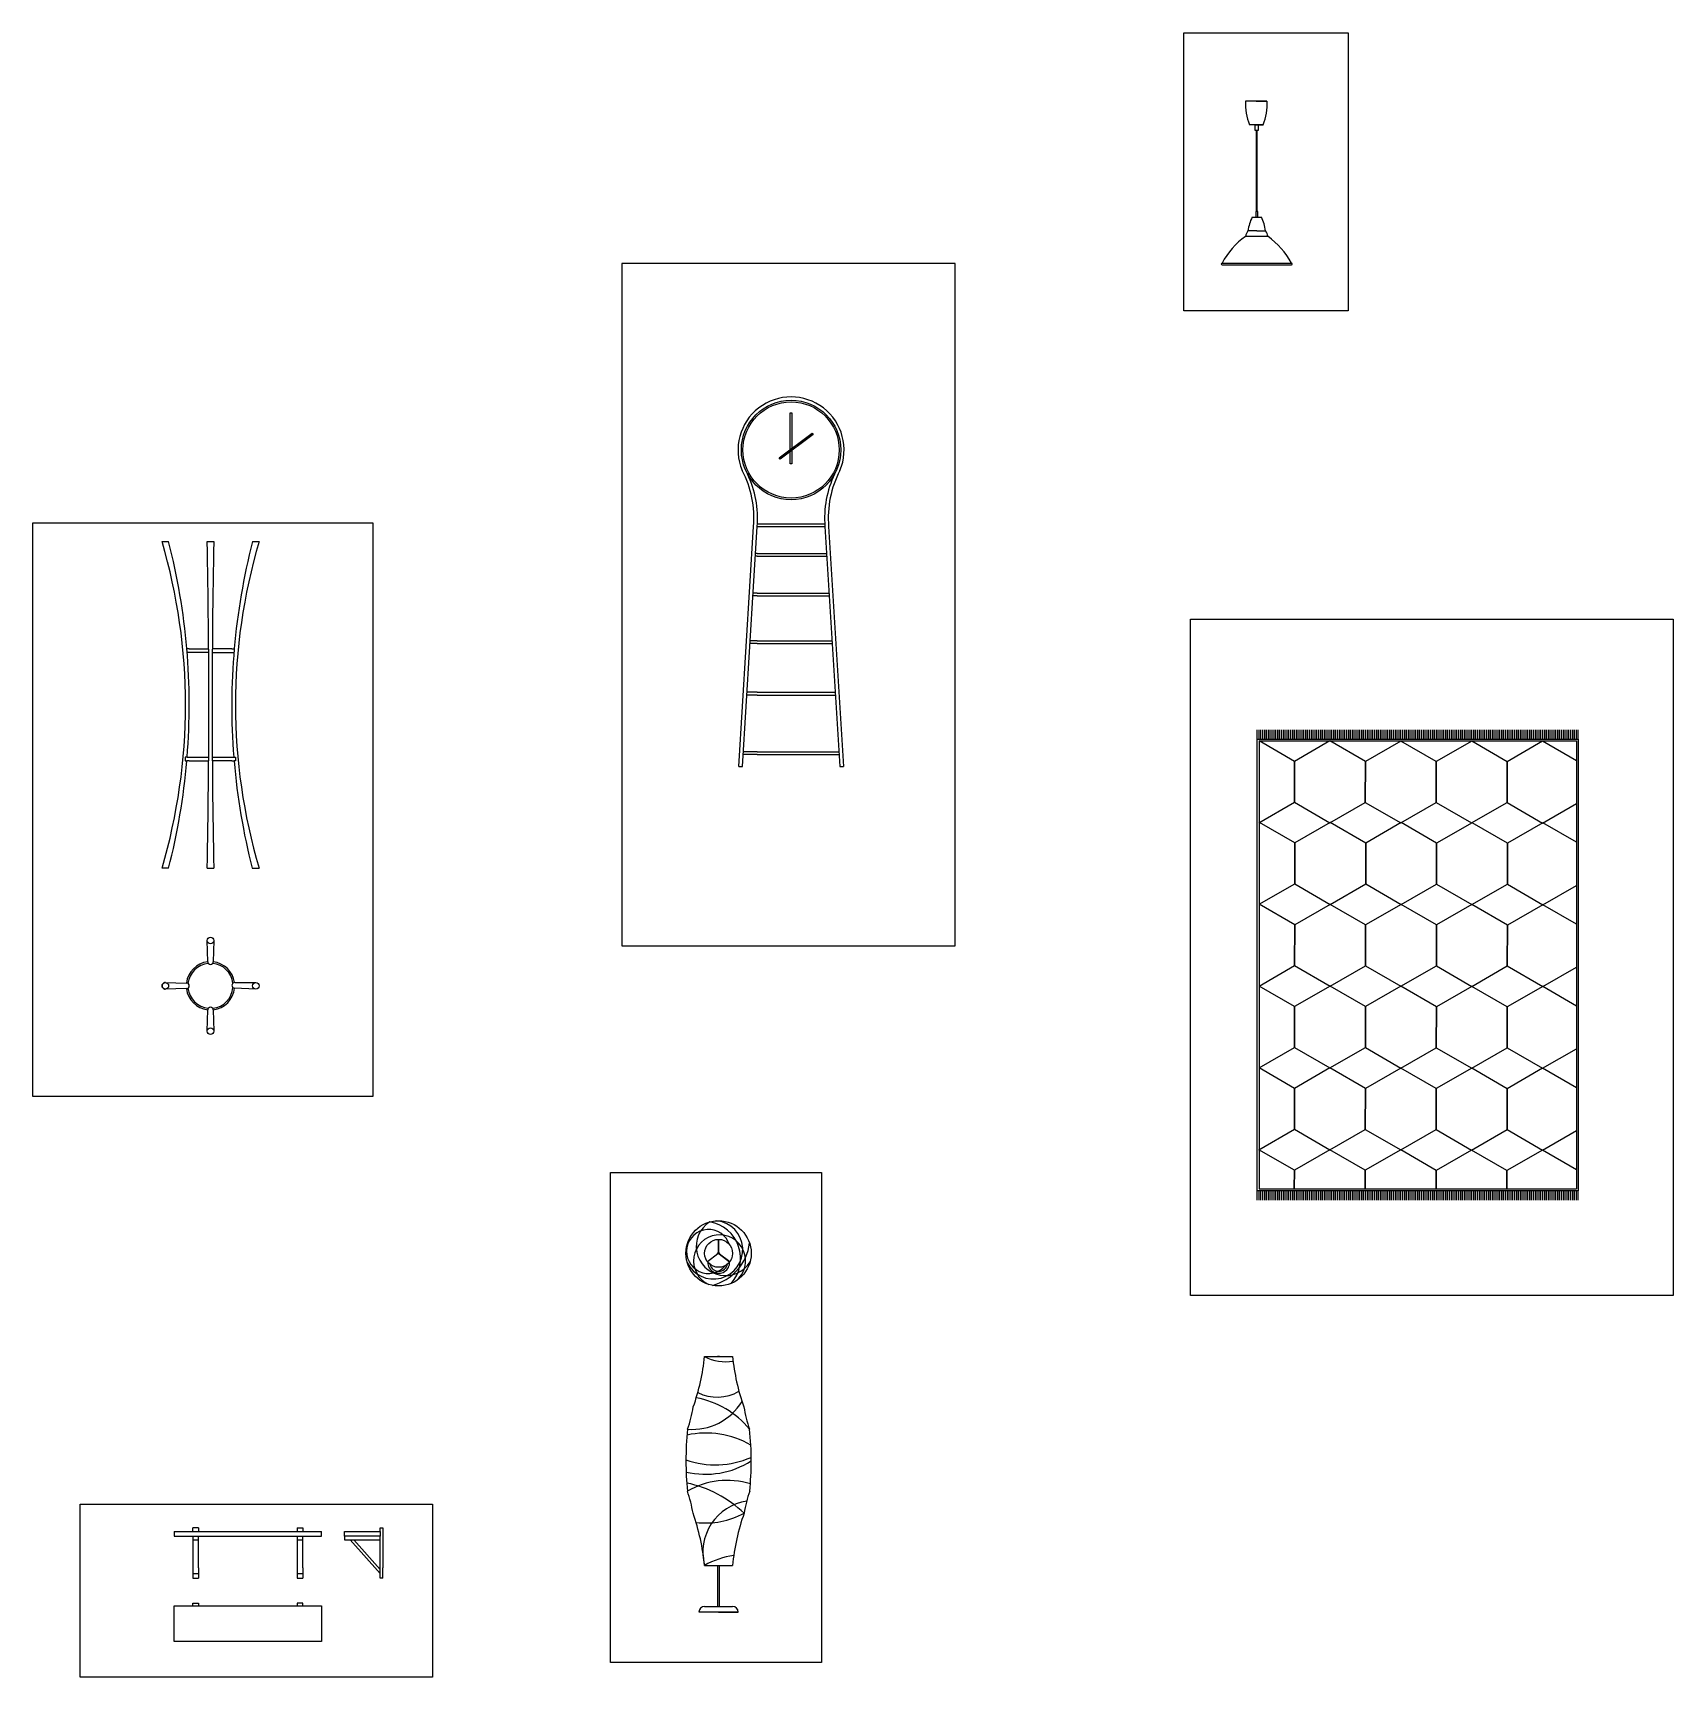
# Model space of a CAD drawing. Header units: inches. Extents: x 214 to 2567, y 417 to 1616.
# Drawn here: x 1738.6 to 2178, y 946.8 to 1387.3 of the extents above; entities that cross this region are included whole.
import ezdxf

# ---------------------------------------------------------------- set-up
doc = ezdxf.new("R2010")
doc.units = ezdxf.units.IN
doc.header["$MEASUREMENT"] = 0

msp = doc.modelspace()

# ---------------------------------------------------------------- linework, layer by layer
for p, q in [((2069.18, 1369.02), (2063.45, 1369.02)), ((2066.31, 1369.02), (2069.18, 1369.02)), ((2065.93, 1362.65), (2064.5, 1362.65)), ((2066.7, 1362.65), (2065.93, 1362.65)), ((2066.04, 1361.15), (2066.04, 1362.65)), ((2066.04, 1362.65), (2066.29, 1362.65)), ((2066.84, 1361.15), (2066.04, 1361.15)), ((2066.29, 1361.15), (2066.29, 1339.38)), ((2066.38, 1362.65), (2066.66, 1362.65)), ((2066.59, 1362.65), (2066.84, 1362.65)), ((2066.59, 1339.38), (2066.59, 1361.15)), ((2068.13, 1362.65), (2066.7, 1362.65)), ((2066.84, 1362.65), (2066.84, 1361.15)), ((2066.84, 1362.65), (2068.13, 1362.65)), ((2066.69, 1339.38), (2066.19, 1339.38)), ((2066.19, 1339.38), (2066.19, 1337.88)), ((2066.69, 1337.88), (2066.69, 1339.38)), ((2065.19, 1337.88), (2067.69, 1337.88)), ((2066.44, 1337.88), (2066.59, 1337.88)), ((2066.59, 1337.88), (2066.69, 1337.88)), ((2069.44, 1332.76), (2063.44, 1332.76)), ((2066.44, 1334.26), (2064.09, 1334.26)), ((2066.44, 1334.26), (2068.79, 1334.26)), ((2057.14, 1325.57), (2075.74, 1325.57)), ((2057.14, 1325.57), (2066.44, 1325.57)), ((2057.14, 1325.17), (2075.74, 1325.17)), ((1932.34, 1266.04), (1932.36, 1266.04)), ((1951.76, 1266.81), (1951.05, 1266.05)), ((1932.67, 1255.75), (1950.73, 1255.75)), ((1773.21, 1250.99), (1774.96, 1250.99)), ((1785.31, 1250.99), (1787.06, 1250.99)), ((1797.45, 1250.99), (1799.16, 1250.99)), ((1927.7, 1190.74), (1931.66, 1255)), ((1928.66, 1190.74), (1932.62, 1255)), ((1932.62, 1255), (1950.78, 1255)), ((1950.78, 1255), (1954.74, 1190.74)), ((1951.74, 1255), (1955.7, 1190.74)), ((1932.62, 1247.09), (1932.14, 1247.09)), ((1932.62, 1247.84), (1932.18, 1247.84)), ((1932.62, 1247.84), (1951.22, 1247.84)), ((1932.62, 1247.09), (1951.27, 1247.09)), ((1932.62, 1236.46), (1931.48, 1236.46)), ((1932.62, 1237.21), (1931.53, 1237.21)), ((1932.62, 1237.21), (1951.88, 1237.21)), ((1932.62, 1236.46), (1951.92, 1236.46)), ((1780.49, 1222.24), (1779.85, 1222.24)), ((1785.69, 1221.24), (1779.93, 1221.24)), ((1780.49, 1222.24), (1780.49, 1222.24)), ((1780.49, 1222.24), (1785.69, 1222.24)), ((1786.67, 1221.24), (1792.45, 1221.24)), ((1791.87, 1222.24), (1786.68, 1222.24)), ((1791.87, 1222.24), (1792.53, 1222.24)), ((1932.62, 1223.67), (1930.69, 1223.67)), ((1932.62, 1224.42), (1930.74, 1224.42)), ((1932.62, 1224.42), (1952.67, 1224.42)), ((1932.62, 1223.67), (1952.71, 1223.67)), ((1780.49, 1207.24), (1780.49, 1207.24)), ((1932.62, 1209.89), (1929.84, 1209.89)), ((1932.62, 1210.64), (1929.89, 1210.64)), ((1932.62, 1210.64), (1953.52, 1210.64)), ((1932.62, 1209.89), (1953.56, 1209.89)), ((2066.56, 1198.11), (2066.56, 1200.61)), ((2066.56, 1077.11), (2066.56, 1198.11)), ((2066.56, 1198.11), (2067.06, 1198.11)), ((2067.06, 1198.11), (2067.06, 1200.61)), ((2067.06, 1198.11), (2152.56, 1198.11)), ((2067.56, 1198.11), (2067.56, 1200.61)), ((2068.06, 1198.11), (2068.06, 1200.61)), ((2068.56, 1198.11), (2068.56, 1200.61)), ((2069.06, 1198.11), (2069.06, 1200.61)), ((2069.56, 1198.11), (2069.56, 1200.61)), ((2070.06, 1198.11), (2070.06, 1200.61)), ((2070.56, 1198.11), (2070.56, 1200.61)), ((2071.06, 1198.11), (2071.06, 1200.61)), ((2071.56, 1198.11), (2071.56, 1200.61)), ((2072.06, 1198.11), (2072.06, 1200.61)), ((2072.56, 1198.11), (2072.56, 1200.61)), ((2073.06, 1198.11), (2073.06, 1200.61)), ((2073.56, 1198.11), (2073.56, 1200.61)), ((2074.06, 1198.11), (2074.06, 1200.61)), ((2074.56, 1198.11), (2074.56, 1200.61)), ((2075.06, 1198.11), (2075.06, 1200.61)), ((2075.56, 1198.11), (2075.56, 1200.61)), ((2076.06, 1198.11), (2076.06, 1200.61)), ((2076.56, 1198.11), (2076.56, 1200.61)), ((2077.06, 1198.11), (2077.06, 1200.61)), ((2077.56, 1198.11), (2077.56, 1200.61)), ((2078.06, 1198.11), (2078.06, 1200.61)), ((2078.56, 1198.11), (2078.56, 1200.61)), ((2079.06, 1198.11), (2079.06, 1200.61)), ((2079.56, 1198.11), (2079.56, 1200.61)), ((2080.06, 1198.11), (2080.06, 1200.61)), ((2080.56, 1198.11), (2080.56, 1200.61)), ((2081.06, 1198.11), (2081.06, 1200.61)), ((2081.56, 1198.11), (2081.56, 1200.61)), ((2082.06, 1198.11), (2082.06, 1200.61)), ((2082.56, 1198.11), (2082.56, 1200.61)), ((2083.06, 1198.11), (2083.06, 1200.61)), ((2083.56, 1198.11), (2083.56, 1200.61)), ((2084.06, 1198.11), (2084.06, 1200.61)), ((2084.56, 1198.11), (2084.56, 1200.61)), ((2085.06, 1198.11), (2085.06, 1200.61)), ((2085.56, 1198.11), (2085.56, 1200.61)), ((2086.06, 1198.11), (2086.06, 1200.61)), ((2086.56, 1198.11), (2086.56, 1200.61)), ((2087.06, 1198.11), (2087.06, 1200.61)), ((2087.56, 1198.11), (2087.56, 1200.61)), ((2088.06, 1198.11), (2088.06, 1200.61)), ((2088.56, 1198.11), (2088.56, 1200.61)), ((2089.06, 1198.11), (2089.06, 1200.61)), ((2089.56, 1198.11), (2089.56, 1200.61)), ((2090.06, 1198.11), (2090.06, 1200.61)), ((2090.56, 1198.11), (2090.56, 1200.61)), ((2091.06, 1198.11), (2091.06, 1200.61)), ((2091.56, 1198.11), (2091.56, 1200.61)), ((2092.06, 1198.11), (2092.06, 1200.61)), ((2092.56, 1198.11), (2092.56, 1200.61)), ((2093.06, 1198.11), (2093.06, 1200.61)), ((2093.56, 1198.11), (2093.56, 1200.61)), ((2094.06, 1198.11), (2094.06, 1200.61)), ((2094.56, 1198.11), (2094.56, 1200.61)), ((2095.06, 1198.11), (2095.06, 1200.61)), ((2095.56, 1198.11), (2095.56, 1200.61)), ((2096.06, 1198.11), (2096.06, 1200.61)), ((2096.56, 1198.11), (2096.56, 1200.61)), ((2097.06, 1198.11), (2097.06, 1200.61)), ((2097.56, 1198.11), (2097.56, 1200.61)), ((2098.06, 1198.11), (2098.06, 1200.61)), ((2098.56, 1198.11), (2098.56, 1200.61)), ((2099.06, 1198.11), (2099.06, 1200.61)), ((2099.56, 1198.11), (2099.56, 1200.61)), ((2100.06, 1198.11), (2100.06, 1200.61)), ((2100.56, 1198.11), (2100.56, 1200.61)), ((2101.06, 1198.11), (2101.06, 1200.61)), ((2101.56, 1198.11), (2101.56, 1200.61)), ((2102.06, 1198.11), (2102.06, 1200.61)), ((2102.56, 1198.11), (2102.56, 1200.61)), ((2103.06, 1198.11), (2103.06, 1200.61)), ((2103.56, 1198.11), (2103.56, 1200.61)), ((2104.06, 1198.11), (2104.06, 1200.61)), ((2104.56, 1198.11), (2104.56, 1200.61)), ((2105.06, 1198.11), (2105.06, 1200.61)), ((2105.56, 1198.11), (2105.56, 1200.61)), ((2106.06, 1198.11), (2106.06, 1200.61)), ((2106.56, 1198.11), (2106.56, 1200.61)), ((2107.06, 1198.11), (2107.06, 1200.61)), ((2107.56, 1198.11), (2107.56, 1200.61)), ((2108.06, 1198.11), (2108.06, 1200.61)), ((2108.56, 1198.11), (2108.56, 1200.61)), ((2109.06, 1198.11), (2109.06, 1200.61)), ((2109.56, 1198.11), (2109.56, 1200.61)), ((2110.06, 1198.11), (2110.06, 1200.61)), ((2110.56, 1198.11), (2110.56, 1200.61)), ((2111.06, 1198.11), (2111.06, 1200.61)), ((2111.56, 1198.11), (2111.56, 1200.61)), ((2112.06, 1198.11), (2112.06, 1200.61)), ((2112.56, 1198.11), (2112.56, 1200.61)), ((2113.06, 1198.11), (2113.06, 1200.61)), ((2113.56, 1198.11), (2113.56, 1200.61)), ((2114.06, 1198.11), (2114.06, 1200.61)), ((2114.56, 1198.11), (2114.56, 1200.61)), ((2115.06, 1198.11), (2115.06, 1200.61)), ((2115.56, 1198.11), (2115.56, 1200.61)), ((2116.06, 1198.11), (2116.06, 1200.61)), ((2116.56, 1198.11), (2116.56, 1200.61)), ((2117.06, 1198.11), (2117.06, 1200.61)), ((2117.56, 1198.11), (2117.56, 1200.61)), ((2118.06, 1198.11), (2118.06, 1200.61)), ((2118.56, 1198.11), (2118.56, 1200.61)), ((2119.06, 1198.11), (2119.06, 1200.61)), ((2119.56, 1198.11), (2119.56, 1200.61)), ((2120.06, 1198.11), (2120.06, 1200.61)), ((2120.56, 1198.11), (2120.56, 1200.61)), ((2121.06, 1198.11), (2121.06, 1200.61)), ((2121.56, 1198.11), (2121.56, 1200.61)), ((2122.06, 1198.11), (2122.06, 1200.61)), ((2122.56, 1198.11), (2122.56, 1200.61)), ((2123.06, 1198.11), (2123.06, 1200.61)), ((2123.56, 1198.11), (2123.56, 1200.61)), ((2124.06, 1198.11), (2124.06, 1200.61)), ((2124.56, 1198.11), (2124.56, 1200.61)), ((2125.06, 1198.11), (2125.06, 1200.61)), ((2125.56, 1198.11), (2125.56, 1200.61)), ((2126.06, 1198.11), (2126.06, 1200.61)), ((2126.56, 1198.11), (2126.56, 1200.61)), ((2127.06, 1198.11), (2127.06, 1200.61)), ((2127.56, 1198.11), (2127.56, 1200.61)), ((2128.06, 1198.11), (2128.06, 1200.61)), ((2128.56, 1198.11), (2128.56, 1200.61)), ((2129.06, 1198.11), (2129.06, 1200.61)), ((2129.56, 1198.11), (2129.56, 1200.61)), ((2130.06, 1198.11), (2130.06, 1200.61)), ((2130.56, 1198.11), (2130.56, 1200.61)), ((2131.06, 1198.11), (2131.06, 1200.61)), ((2131.56, 1198.11), (2131.56, 1200.61)), ((2132.06, 1198.11), (2132.06, 1200.61)), ((2132.56, 1198.11), (2132.56, 1200.61)), ((2133.06, 1198.11), (2133.06, 1200.61)), ((2133.56, 1198.11), (2133.56, 1200.61)), ((2134.06, 1198.11), (2134.06, 1200.61)), ((2134.56, 1198.11), (2134.56, 1200.61)), ((2135.06, 1198.11), (2135.06, 1200.61)), ((2135.56, 1198.11), (2135.56, 1200.61)), ((2136.06, 1198.11), (2136.06, 1200.61)), ((2136.56, 1198.11), (2136.56, 1200.61)), ((2137.06, 1198.11), (2137.06, 1200.61)), ((2137.56, 1198.11), (2137.56, 1200.61)), ((2138.06, 1198.11), (2138.06, 1200.61)), ((2138.56, 1198.11), (2138.56, 1200.61)), ((2139.06, 1198.11), (2139.06, 1200.61)), ((2139.56, 1198.11), (2139.56, 1200.61)), ((2140.06, 1198.11), (2140.06, 1200.61)), ((2140.56, 1198.11), (2140.56, 1200.61)), ((2141.06, 1198.11), (2141.06, 1200.61)), ((2141.56, 1198.11), (2141.56, 1200.61)), ((2142.06, 1198.11), (2142.06, 1200.61)), ((2142.56, 1198.11), (2142.56, 1200.61)), ((2143.06, 1198.11), (2143.06, 1200.61)), ((2143.56, 1198.11), (2143.56, 1200.61)), ((2144.06, 1198.11), (2144.06, 1200.61)), ((2144.56, 1198.11), (2144.56, 1200.61)), ((2145.06, 1198.11), (2145.06, 1200.61)), ((2145.56, 1198.11), (2145.56, 1200.61)), ((2146.06, 1198.11), (2146.06, 1200.61)), ((2146.56, 1198.11), (2146.56, 1200.61)), ((2147.06, 1198.11), (2147.06, 1200.61)), ((2147.56, 1198.11), (2147.56, 1200.61)), ((2148.06, 1198.11), (2148.06, 1200.61)), ((2148.56, 1198.11), (2148.56, 1200.61)), ((2149.06, 1198.11), (2149.06, 1200.61)), ((2149.56, 1198.11), (2149.56, 1200.61)), ((2150.06, 1198.11), (2150.06, 1200.61)), ((2150.56, 1198.11), (2150.56, 1200.61)), ((2151.06, 1198.11), (2151.06, 1200.61)), ((2151.56, 1198.11), (2151.56, 1200.61)), ((2152.06, 1198.11), (2152.06, 1200.61)), ((2152.56, 1198.11), (2152.56, 1200.61)), ((2152.56, 1198.11), (2152.56, 1077.11)), ((1932.62, 1193.94), (1928.86, 1193.94)), ((1932.62, 1194.69), (1928.91, 1194.69)), ((1932.62, 1194.69), (1954.5, 1194.69)), ((1932.62, 1193.94), (1954.54, 1193.94)), ((2067.06, 1197.61), (2152.06, 1197.61)), ((2067.06, 1197.61), (2067.06, 1077.61)), ((2152.06, 1197.61), (2152.06, 1077.61)), ((1779.93, 1193.24), (1779.43, 1193.24)), ((1779.43, 1193.24), (1779.43, 1192.24)), ((1779.43, 1192.24), (1779.85, 1192.24)), ((1780.49, 1192.24), (1779.85, 1192.24)), ((1779.93, 1193.24), (1785.69, 1193.24)), ((1780.49, 1192.24), (1785.69, 1192.24)), ((1786.67, 1193.24), (1792.42, 1193.24)), ((1791.87, 1192.24), (1786.68, 1192.24)), ((1791.87, 1192.24), (1792.5, 1192.24)), ((1792.42, 1193.24), (1792.92, 1193.24)), ((1792.92, 1192.24), (1792.5, 1192.24)), ((1792.92, 1193.24), (1792.92, 1192.24)), ((1927.7, 1190.74), (1928.66, 1190.74)), ((1954.74, 1190.74), (1955.7, 1190.74)), ((1955.7, 1190.74), (1955.7, 1190.74)), ((1774.96, 1163.49), (1773.21, 1163.49)), ((1785.31, 1163.49), (1787.06, 1163.49)), ((1797.36, 1163.49), (1799.21, 1163.49)), ((1785.43, 1138.46), (1785.31, 1144.12)), ((1787.06, 1144.12), (1786.93, 1138.46)), ((1774.09, 1132.87), (1779.74, 1132.74)), ((1774.96, 1132.87), (1774.94, 1132.85)), ((1792.7, 1132.87), (1798.36, 1132.87)), ((1779.74, 1131.24), (1774.08, 1131.12)), ((1774.94, 1131.13), (1774.96, 1131.12)), ((1798.32, 1131.12), (1792.66, 1131.37)), ((1785.31, 1119.87), (1785.43, 1125.52)), ((1786.93, 1125.52), (1787.06, 1119.86)), ((2152.56, 1077.11), (2066.56, 1077.11)), ((2066.56, 1074.61), (2066.56, 1077.11)), ((2067.06, 1077.61), (2152.06, 1077.61)), ((2067.06, 1074.61), (2067.06, 1077.11)), ((2067.56, 1074.61), (2067.56, 1077.11)), ((2068.06, 1074.61), (2068.06, 1077.11)), ((2068.56, 1074.61), (2068.56, 1077.11)), ((2069.06, 1074.61), (2069.06, 1077.11)), ((2069.56, 1074.61), (2069.56, 1077.11)), ((2070.06, 1074.61), (2070.06, 1077.11)), ((2070.56, 1074.61), (2070.56, 1077.11)), ((2071.06, 1074.61), (2071.06, 1077.11)), ((2071.56, 1074.61), (2071.56, 1077.11)), ((2072.06, 1074.61), (2072.06, 1077.11)), ((2072.56, 1074.61), (2072.56, 1077.11)), ((2073.06, 1074.61), (2073.06, 1077.11)), ((2073.56, 1074.61), (2073.56, 1077.11)), ((2074.06, 1074.61), (2074.06, 1077.11)), ((2074.56, 1074.61), (2074.56, 1077.11)), ((2075.06, 1074.61), (2075.06, 1077.11)), ((2075.56, 1074.61), (2075.56, 1077.11)), ((2076.06, 1074.61), (2076.06, 1077.11)), ((2076.56, 1074.61), (2076.56, 1077.11)), ((2077.06, 1074.61), (2077.06, 1077.11)), ((2077.56, 1074.61), (2077.56, 1077.11)), ((2078.06, 1074.61), (2078.06, 1077.11)), ((2078.56, 1074.61), (2078.56, 1077.11)), ((2079.06, 1074.61), (2079.06, 1077.11)), ((2079.56, 1074.61), (2079.56, 1077.11)), ((2080.06, 1074.61), (2080.06, 1077.11)), ((2080.56, 1074.61), (2080.56, 1077.11)), ((2081.06, 1074.61), (2081.06, 1077.11)), ((2081.56, 1074.61), (2081.56, 1077.11)), ((2082.06, 1074.61), (2082.06, 1077.11)), ((2082.56, 1074.61), (2082.56, 1077.11)), ((2083.06, 1074.61), (2083.06, 1077.11)), ((2083.56, 1074.61), (2083.56, 1077.11)), ((2084.06, 1074.61), (2084.06, 1077.11)), ((2084.56, 1074.61), (2084.56, 1077.11)), ((2085.06, 1074.61), (2085.06, 1077.11)), ((2085.56, 1074.61), (2085.56, 1077.11)), ((2086.06, 1074.61), (2086.06, 1077.11)), ((2086.56, 1074.61), (2086.56, 1077.11)), ((2087.06, 1074.61), (2087.06, 1077.11)), ((2087.56, 1074.61), (2087.56, 1077.11)), ((2088.06, 1074.61), (2088.06, 1077.11)), ((2088.56, 1074.61), (2088.56, 1077.11)), ((2089.06, 1074.61), (2089.06, 1077.11)), ((2089.56, 1074.61), (2089.56, 1077.11)), ((2090.06, 1074.61), (2090.06, 1077.11)), ((2090.56, 1074.61), (2090.56, 1077.11)), ((2091.06, 1074.61), (2091.06, 1077.11)), ((2091.56, 1074.61), (2091.56, 1077.11)), ((2092.06, 1074.61), (2092.06, 1077.11)), ((2092.56, 1074.61), (2092.56, 1077.11)), ((2093.06, 1074.61), (2093.06, 1077.11)), ((2093.56, 1074.61), (2093.56, 1077.11)), ((2094.06, 1074.61), (2094.06, 1077.11)), ((2094.56, 1074.61), (2094.56, 1077.11)), ((2095.06, 1074.61), (2095.06, 1077.11)), ((2095.56, 1074.61), (2095.56, 1077.11)), ((2096.06, 1074.61), (2096.06, 1077.11)), ((2096.56, 1074.61), (2096.56, 1077.11)), ((2097.06, 1074.61), (2097.06, 1077.11)), ((2097.56, 1074.61), (2097.56, 1077.11)), ((2098.06, 1074.61), (2098.06, 1077.11)), ((2098.56, 1074.61), (2098.56, 1077.11)), ((2099.06, 1074.61), (2099.06, 1077.11)), ((2099.56, 1074.61), (2099.56, 1077.11)), ((2100.06, 1074.61), (2100.06, 1077.11)), ((2100.56, 1074.61), (2100.56, 1077.11)), ((2101.06, 1074.61), (2101.06, 1077.11)), ((2101.56, 1074.61), (2101.56, 1077.11)), ((2102.06, 1074.61), (2102.06, 1077.11)), ((2102.56, 1074.61), (2102.56, 1077.11)), ((2103.06, 1074.61), (2103.06, 1077.11)), ((2103.56, 1074.61), (2103.56, 1077.11)), ((2104.06, 1074.61), (2104.06, 1077.11)), ((2104.56, 1074.61), (2104.56, 1077.11)), ((2105.06, 1074.61), (2105.06, 1077.11)), ((2105.56, 1074.61), (2105.56, 1077.11)), ((2106.06, 1074.61), (2106.06, 1077.11)), ((2106.56, 1074.61), (2106.56, 1077.11)), ((2107.06, 1074.61), (2107.06, 1077.11)), ((2107.56, 1074.61), (2107.56, 1077.11)), ((2108.06, 1074.61), (2108.06, 1077.11)), ((2108.56, 1074.61), (2108.56, 1077.11)), ((2109.06, 1074.61), (2109.06, 1077.11)), ((2109.56, 1074.61), (2109.56, 1077.11)), ((2110.06, 1074.61), (2110.06, 1077.11)), ((2110.56, 1074.61), (2110.56, 1077.11)), ((2111.06, 1074.61), (2111.06, 1077.11)), ((2111.56, 1074.61), (2111.56, 1077.11)), ((2112.06, 1074.61), (2112.06, 1077.11)), ((2112.56, 1074.61), (2112.56, 1077.11)), ((2113.06, 1074.61), (2113.06, 1077.11)), ((2113.56, 1074.61), (2113.56, 1077.11)), ((2114.06, 1074.61), (2114.06, 1077.11)), ((2114.56, 1074.61), (2114.56, 1077.11)), ((2115.06, 1074.61), (2115.06, 1077.11)), ((2115.56, 1074.61), (2115.56, 1077.11)), ((2116.06, 1074.61), (2116.06, 1077.11)), ((2116.56, 1074.61), (2116.56, 1077.11)), ((2117.06, 1074.61), (2117.06, 1077.11)), ((2117.56, 1074.61), (2117.56, 1077.11)), ((2118.06, 1074.61), (2118.06, 1077.11)), ((2118.56, 1074.61), (2118.56, 1077.11)), ((2119.06, 1074.61), (2119.06, 1077.11)), ((2119.56, 1074.61), (2119.56, 1077.11)), ((2120.06, 1074.61), (2120.06, 1077.11)), ((2120.56, 1074.61), (2120.56, 1077.11)), ((2121.06, 1074.61), (2121.06, 1077.11)), ((2121.56, 1074.61), (2121.56, 1077.11)), ((2122.06, 1074.61), (2122.06, 1077.11)), ((2122.56, 1074.61), (2122.56, 1077.11)), ((2123.06, 1074.61), (2123.06, 1077.11)), ((2123.56, 1074.61), (2123.56, 1077.11)), ((2124.06, 1074.61), (2124.06, 1077.11)), ((2124.56, 1074.61), (2124.56, 1077.11)), ((2125.06, 1074.61), (2125.06, 1077.11)), ((2125.56, 1074.61), (2125.56, 1077.11)), ((2126.06, 1074.61), (2126.06, 1077.11)), ((2126.56, 1074.61), (2126.56, 1077.11)), ((2127.06, 1074.61), (2127.06, 1077.11)), ((2127.56, 1074.61), (2127.56, 1077.11)), ((2128.06, 1074.61), (2128.06, 1077.11)), ((2128.56, 1074.61), (2128.56, 1077.11)), ((2129.06, 1074.61), (2129.06, 1077.11)), ((2129.56, 1074.61), (2129.56, 1077.11)), ((2130.06, 1074.61), (2130.06, 1077.11)), ((2130.56, 1074.61), (2130.56, 1077.11)), ((2131.06, 1074.61), (2131.06, 1077.11)), ((2131.56, 1074.61), (2131.56, 1077.11)), ((2132.06, 1074.61), (2132.06, 1077.11)), ((2132.56, 1074.61), (2132.56, 1077.11)), ((2133.06, 1074.61), (2133.06, 1077.11)), ((2133.56, 1074.61), (2133.56, 1077.11)), ((2134.06, 1074.61), (2134.06, 1077.11)), ((2134.56, 1074.61), (2134.56, 1077.11)), ((2135.06, 1074.61), (2135.06, 1077.11)), ((2135.56, 1074.61), (2135.56, 1077.11)), ((2136.06, 1074.61), (2136.06, 1077.11)), ((2136.56, 1074.61), (2136.56, 1077.11)), ((2137.06, 1074.61), (2137.06, 1077.11)), ((2137.56, 1074.61), (2137.56, 1077.11)), ((2138.06, 1074.61), (2138.06, 1077.11)), ((2138.56, 1074.61), (2138.56, 1077.11)), ((2139.06, 1074.61), (2139.06, 1077.11)), ((2139.56, 1074.61), (2139.56, 1077.11)), ((2140.06, 1074.61), (2140.06, 1077.11)), ((2140.56, 1074.61), (2140.56, 1077.11)), ((2141.06, 1074.61), (2141.06, 1077.11)), ((2141.56, 1074.61), (2141.56, 1077.11)), ((2142.06, 1074.61), (2142.06, 1077.11)), ((2142.56, 1074.61), (2142.56, 1077.11)), ((2143.06, 1074.61), (2143.06, 1077.11)), ((2143.56, 1074.61), (2143.56, 1077.11)), ((2144.06, 1074.61), (2144.06, 1077.11)), ((2144.56, 1074.61), (2144.56, 1077.11)), ((2145.06, 1074.61), (2145.06, 1077.11)), ((2145.56, 1074.61), (2145.56, 1077.11)), ((2146.06, 1074.61), (2146.06, 1077.11)), ((2146.56, 1074.61), (2146.56, 1077.11)), ((2147.06, 1074.61), (2147.06, 1077.11)), ((2147.56, 1074.61), (2147.56, 1077.11)), ((2148.06, 1074.61), (2148.06, 1077.11)), ((2148.56, 1074.61), (2148.56, 1077.11)), ((2149.06, 1074.61), (2149.06, 1077.11)), ((2149.56, 1074.61), (2149.56, 1077.11)), ((2150.06, 1074.61), (2150.06, 1077.11)), ((2150.56, 1074.61), (2150.56, 1077.11)), ((2151.06, 1074.61), (2151.06, 1077.11)), ((2151.56, 1074.61), (2151.56, 1077.11)), ((2152.06, 1074.61), (2152.06, 1077.11)), ((2152.56, 1074.61), (2152.56, 1077.11)), ((1922.28, 1060.58), (1922.28, 1064.08)), ((1922.33, 1060.57), (1922.33, 1064.08)), ((1922.06, 1060.21), (1919.28, 1058.07)), ((1922.08, 1060.17), (1919.31, 1058.03)), ((1922.47, 1060.17), (1925.24, 1058.04)), ((1922.51, 1060.24), (1925.29, 1058.1)), ((1918.53, 1032.71), (1926.03, 1032.71)), ((1918.53, 1032.71), (1924.78, 1032.71)), ((1918.53, 1032.71), (1922.28, 1032.71)), ((1922.53, 1032.71), (1922.03, 1032.71)), ((1922.03, 1032.71), (1922.28, 1032.71)), ((1781.43, 985.8), (1781.43, 986.8)), ((1782.93, 986.8), (1781.43, 986.8)), ((1782.93, 986.8), (1782.93, 985.8)), ((1809.43, 986.8), (1809.43, 985.8)), ((1809.43, 986.8), (1810.93, 986.8)), ((1810.93, 986.8), (1810.93, 985.8)), ((1831.62, 985.8), (1831.62, 986.8)), ((1831.62, 986.8), (1832.37, 986.8)), ((1832.37, 986.8), (1832.37, 976.05)), ((1776.43, 985.8), (1815.93, 985.8)), ((1776.43, 985.8), (1776.43, 984.55)), ((1776.43, 984.55), (1815.93, 984.55)), ((1781.43, 984.55), (1781.43, 978.05)), ((1781.43, 984.55), (1781.43, 983.55)), ((1781.43, 983.55), (1782.93, 983.55)), ((1782.93, 983.55), (1782.93, 984.55)), ((1782.93, 978.05), (1782.93, 983.55)), ((1809.43, 984.55), (1809.43, 983.55)), ((1809.43, 983.55), (1810.93, 983.55)), ((1809.43, 983.55), (1809.43, 978.05)), ((1810.93, 983.55), (1810.93, 984.55)), ((1810.93, 978.05), (1810.93, 983.55)), ((1815.93, 984.55), (1815.93, 985.8)), ((1822.12, 984.55), (1822.12, 985.8)), ((1822.12, 985.8), (1831.62, 985.8)), ((1831.62, 984.55), (1822.12, 984.55)), ((1822.12, 984.55), (1822.12, 983.55)), ((1822.12, 983.55), (1831.62, 983.55)), ((1823.62, 983.55), (1831.62, 974.59)), ((1824.59, 983.55), (1831.62, 975.67)), ((1831.62, 985.8), (1831.62, 984.55)), ((1831.62, 976.05), (1831.62, 984.55)), ((1781.43, 978.05), (1781.43, 976.05)), ((1782.93, 976.05), (1782.93, 978.05)), ((1809.43, 978.05), (1809.43, 976.05)), ((1810.93, 976.05), (1810.93, 978.05)), ((1781.43, 976.05), (1781.43, 973.33)), ((1781.43, 974.59), (1782.93, 974.59)), ((1782.93, 976.05), (1782.93, 973.33)), ((1809.43, 976.05), (1809.43, 973.33)), ((1809.43, 974.59), (1810.93, 974.59)), ((1810.93, 976.05), (1810.93, 973.33)), ((1831.62, 973.33), (1831.62, 976.05)), ((1832.37, 973.33), (1832.37, 976.05)), ((1918.53, 976.71), (1926.03, 976.71)), ((1922.03, 976.71), (1922.03, 965.71)), ((1922.53, 965.71), (1922.53, 976.71)), ((1781.43, 973.33), (1782.93, 973.33)), ((1809.43, 973.33), (1810.93, 973.33)), ((1832.37, 973.33), (1831.62, 973.33)), ((1776.43, 956.39), (1776.43, 965.89)), ((1776.43, 965.89), (1815.93, 965.89)), ((1781.43, 965.89), (1781.43, 966.64)), ((1781.43, 966.64), (1782.93, 966.64)), ((1782.93, 966.64), (1782.93, 965.89)), ((1810.93, 966.64), (1809.43, 966.64)), ((1809.43, 966.64), (1809.43, 965.89)), ((1810.93, 965.89), (1810.93, 966.64)), ((1815.93, 965.89), (1815.93, 956.39)), ((1918.53, 965.71), (1926.03, 965.71)), ((1927.53, 964.21), (1917.03, 964.21)), ((1922.28, 964.21), (1927.53, 964.21)), ((1815.93, 956.39), (1776.43, 956.39))]:
    msp.add_line(p, q)
at = {"color": 43, "true_color": 0xb5a885}
msp.add_lwpolyline([(2046.9, 1387.27), (2090.91, 1387.27), (2090.91, 1312.78), (2046.9, 1312.78)], close=True, dxfattribs=at)
at = {"color": 2}
msp.add_lwpolyline([(1985.61, 1325.5), (1896.36, 1325.5), (1896.36, 1142.7), (1985.61, 1142.7)], close=True, dxfattribs=at)
for points in [[(1941.48, 1275.65), (1941.48, 1285.51), (1941.92, 1285.51), (1941.92, 1275.97)], [(1941.92, 1275.43), (1941.92, 1271.85), (1941.48, 1271.85), (1941.48, 1275.1)], [(2067.02, 1175.69), (2076.52, 1181.16), (2076.54, 1192.12), (2067.06, 1197.61)], [(2152.06, 1192.24), (2142.99, 1197.5), (2133.49, 1192.03), (2133.47, 1181.07), (2142.96, 1175.58), (2152.06, 1180.81)], [(2067.06, 1153.89), (2067.12, 1153.85), (2076.62, 1159.32), (2076.64, 1170.28), (2067.16, 1175.77), (2067.06, 1175.71)], [(2152.06, 1170.46), (2143.09, 1175.65), (2133.59, 1170.19), (2133.57, 1159.23), (2143.06, 1153.73), (2152.06, 1158.91)], [(2067.06, 1131.95), (2067.09, 1131.93), (2076.59, 1137.4), (2076.61, 1148.36), (2067.12, 1153.85), (2067.06, 1153.81)], [(2152.06, 1148.52), (2143.06, 1153.73), (2133.56, 1148.27), (2133.54, 1137.31), (2143.02, 1131.82), (2152.06, 1137.01)], [(2067.06, 1110.01), (2076.56, 1115.48), (2076.57, 1126.44), (2067.09, 1131.93), (2067.06, 1131.91)], [(2152.06, 1126.58), (2143.02, 1131.82), (2133.52, 1126.35), (2133.51, 1115.39), (2142.99, 1109.9), (2152.06, 1115.11)], [(2067.02, 1088.09), (2076.52, 1093.56), (2076.54, 1104.52), (2067.06, 1110.01)], [(2152.06, 1104.64), (2142.99, 1109.9), (2133.49, 1104.43), (2133.47, 1093.47), (2142.96, 1087.98), (2152.06, 1093.21)], [(2076.5, 1077.61), (2076.51, 1082.6), (2067.02, 1088.09)], [(2095.48, 1077.61), (2095.49, 1082.57), (2086.01, 1088.06), (2076.51, 1082.6), (2076.5, 1077.61)], [(2114.46, 1077.61), (2114.47, 1082.54), (2104.99, 1088.03), (2095.49, 1082.57), (2095.48, 1077.61)], [(2133.45, 1077.61), (2133.46, 1082.51), (2123.97, 1088), (2114.47, 1082.54), (2114.46, 1077.61)], [(2152.06, 1082.7), (2142.96, 1087.98), (2133.46, 1082.51), (2133.45, 1077.61)]]:
    msp.add_lwpolyline(points)
for points in [[(1947.38, 1280.01), (1947.64, 1279.66), (1938.76, 1273.09), (1938.49, 1273.44)], [(2086.04, 1197.58), (2076.54, 1192.12), (2076.52, 1181.16), (2086.01, 1175.66), (2095.51, 1181.13), (2095.52, 1192.09)], [(2105.02, 1197.56), (2095.52, 1192.09), (2095.51, 1181.13), (2104.99, 1175.64), (2114.49, 1181.1), (2114.51, 1192.06)], [(2124.01, 1197.53), (2114.51, 1192.06), (2114.49, 1181.1), (2123.97, 1175.61), (2133.47, 1181.07), (2133.49, 1192.03)], [(2086.14, 1175.74), (2076.64, 1170.28), (2076.62, 1159.32), (2086.11, 1153.82), (2095.61, 1159.29), (2095.62, 1170.25)], [(2105.12, 1175.71), (2095.62, 1170.25), (2095.61, 1159.29), (2105.09, 1153.79), (2114.59, 1159.26), (2114.61, 1170.22)], [(2124.11, 1175.68), (2114.61, 1170.22), (2114.59, 1159.26), (2124.07, 1153.76), (2133.57, 1159.23), (2133.59, 1170.19)], [(2086.11, 1153.82), (2076.61, 1148.36), (2076.59, 1137.4), (2086.07, 1131.9), (2095.57, 1137.37), (2095.59, 1148.33)], [(2105.09, 1153.79), (2095.59, 1148.33), (2095.57, 1137.37), (2105.06, 1131.87), (2114.56, 1137.34), (2114.57, 1148.3)], [(2124.07, 1153.76), (2114.57, 1148.3), (2114.56, 1137.34), (2124.04, 1131.84), (2133.54, 1137.31), (2133.56, 1148.27)], [(2086.07, 1131.9), (2076.57, 1126.44), (2076.56, 1115.48), (2086.04, 1109.98), (2095.54, 1115.45), (2095.56, 1126.41)], [(2105.06, 1131.87), (2095.56, 1126.41), (2095.54, 1115.45), (2105.02, 1109.95), (2114.52, 1115.42), (2114.54, 1126.38)], [(2124.04, 1131.84), (2114.54, 1126.38), (2114.52, 1115.42), (2124.01, 1109.92), (2133.51, 1115.39), (2133.52, 1126.35)], [(2086.04, 1109.98), (2076.54, 1104.52), (2076.52, 1093.56), (2086.01, 1088.06), (2095.51, 1093.53), (2095.52, 1104.49)], [(2105.02, 1109.95), (2095.52, 1104.49), (2095.51, 1093.53), (2104.99, 1088.03), (2114.49, 1093.5), (2114.51, 1104.46)], [(2124.01, 1109.92), (2114.51, 1104.46), (2114.49, 1093.5), (2123.97, 1088), (2133.47, 1093.47), (2133.49, 1104.43)]]:
    msp.add_lwpolyline(points, close=True)
at = {"color": 3}
msp.add_lwpolyline([(1738.61, 1256.01), (1829.7, 1256.01), (1829.7, 1102.32), (1738.61, 1102.32)], close=True, dxfattribs=at)
at = {"color": 5}
msp.add_lwpolyline([(2048.71, 1230.24), (2177.96, 1230.24), (2177.96, 1048.99), (2048.71, 1048.99)], close=True, dxfattribs=at)
at = {"color": 4}
msp.add_lwpolyline([(1893.37, 1082.01), (1949.81, 1082.01), (1949.81, 950.74), (1893.37, 950.74)], close=True, dxfattribs=at)
at = {"color": 6}
msp.add_lwpolyline([(1751.24, 993.11), (1845.68, 993.11), (1845.68, 946.81), (1751.24, 946.81)], close=True, dxfattribs=at)
for centre, radius in [((1941.7, 1275.54), 13.32), ((1941.7, 1275.54), 12.89), ((1786.18, 1144.12), 0.875), ((1774.09, 1131.99), 0.875), ((1798.34, 1131.99), 0.875), ((1786.18, 1119.87), 0.875), ((1922.28, 1060.33), 8.74), ((1922.28, 1060.33), 3.75), ((1922.28, 1060.33), 0.25)]:
    msp.add_circle(centre, radius)
for centre, radius, start, end in [((2078.02, 1368.15), 14.6, 176.5939, 202.1426), ((2054.61, 1368.15), 14.6, 337.8574, 3.4061), ((2075.79, 1332.68), 11.81, 153.877, 172.3028), ((2057.08, 1332.68), 11.81, 7.6972, 26.123), ((2075.5, 1315.84), 20.79, 125.488, 152.0775), ((2066.55, 1332.3), 3.15, 141.52, 171.6227), ((2066.32, 1332.3), 3.15, 8.3773, 38.48), ((2056.49, 1315.07), 21.93, 28.6249, 53.8096), ((2057.14, 1325.37), 0.2, 90, 270), ((2075.74, 1325.37), 0.2, 270, 90), ((1941.7, 1275.54), 14.2, 337.2197, 202.7803), ((1904.27, 1257.27), 27.49, 355.2631, 27.6791), ((1905.23, 1257.27), 27.49, 355.2631, 25.5264), ((1978.18, 1257.27), 27.49, 154.4736, 184.7369), ((1979.14, 1257.27), 27.49, 152.3209, 184.7369), ((1624.02, 1207.24), 155.47, 343.6558, 16.3442), ((1604.75, 1207.24), 175.74, 355.4309, 14.415), ((-450.55, 1207.24), 2236.29, 358.87901, 1.12099), ((4022.92, 1207.24), 2236.29, 178.87901, 181.12099), ((1967.62, 1207.06), 175.74, 165.5238, 184.5098), ((1947.07, 1207.24), 154.2, 163.5177, 196.4827), ((1604.75, 1207.24), 175.74, 345.585, 355.1037), ((1967.62, 1207.06), 175.74, 184.8369, 194.3539), ((1786.18, 1131.99), 6.47, 96.6483, 173.3421), ((1786.18, 1131.99), 6.05, 95.6927, 174.1354), ((1786.18, 1138.46), 0.75, 180, 0), ((1786.18, 1131.99), 6.05, 6.5894, 84.3073), ((1786.18, 1131.99), 6.47, 7.7302, 83.3517), ((1774.09, 1131.99), 0.875, 87.4687, 272.5927), ((1779.74, 1131.99), 0.75, 270, 90), ((1792.68, 1132.12), 0.75, 88.7343, 268.7343), ((1786.18, 1131.99), 6.47, 186.6579, 263.3517), ((1786.18, 1131.99), 6.05, 185.8646, 264.3073), ((1786.18, 1131.99), 6.05, 275.6927, 355.615), ((1786.18, 1131.99), 6.47, 276.6483, 354.4742), ((1786.18, 1125.52), 0.75, 360, 180), ((1919.6, 1060.82), 5.89, 18.423, 320.553), ((1920.93, 1061.28), 7.83, 205.599, 83.2636), ((1924.1, 1062.16), 7.8, 122.4423, 327.9699), ((1918.23, 1058.92), 9.98, 318.1619, 80.1682), ((1922.53, 1058.33), 6.96, 308.4891, 245.9043), ((1917.26, 1064.73), 13.41, 284.4939, 352.9771), ((1922.32, 1057.92), 2.93, 179.9288, 2.2763), ((1922.32, 1057.92), 2.41, 193.4546, 348.7505), ((1861.02, 1038.5), 57.8, 340.5094, 354.2569), ((1924.13, 1042.97), 11.69, 241.3552, 280.029), ((1983.53, 1038.5), 57.8, 185.7431, 199.4906), ((1921.9, 1033.5), 11.69, 243.6126, 299.9981), ((1915.2, 1028.87), 15.71, 265.5187, 328.3215), ((1880.76, 1024.88), 35.2, 340.6451, 350.736), ((1911.93, 997.89), 24.14, 39.4055, 79.5672), ((1963.79, 1024.88), 35.2, 189.264, 199.3549), ((1994.43, 1004.71), 80.9, 173.9689, 180), ((1850.13, 1004.71), 80.9, 0, 6.0311), ((1918.87, 988.04), 24.14, 60.0534, 102.0593), ((1921.39, 1027.81), 24.14, 250.9803, 293.5104), ((1994.43, 1004.71), 80.9, 180, 185.7291), ((1918.78, 1023.98), 22.83, 256.8367, 302.4485), ((1850.13, 1004.71), 80.9, 354.2637, 0), ((1907.43, 968.09), 31.34, 46.1963, 78.3734), ((1924.6, 978.26), 21.25, 73.0603, 120.1353), ((1880.69, 985.05), 35.2, 9.264, 19.2243), ((1963.86, 985.05), 35.2, 160.7933, 170.736), ((1931.97, 980.24), 13.9, 98.9296, 194.7142), ((1859.59, 971.04), 59.21, 5.4999, 19.4086), ((1918.91, 1009.35), 21.25, 262.7854, 298.7228), ((1984.5, 971.13), 58.74, 160.5254, 174.5464), ((1929.2, 958.33), 21.25, 97.7129, 120.1353), ((1918.53, 964.21), 1.5, 90, 180), ((1926.03, 964.21), 1.5, 0, 90)]:
    msp.add_arc(centre, radius, start, end)

doc.saveas('drawing.dxf')
